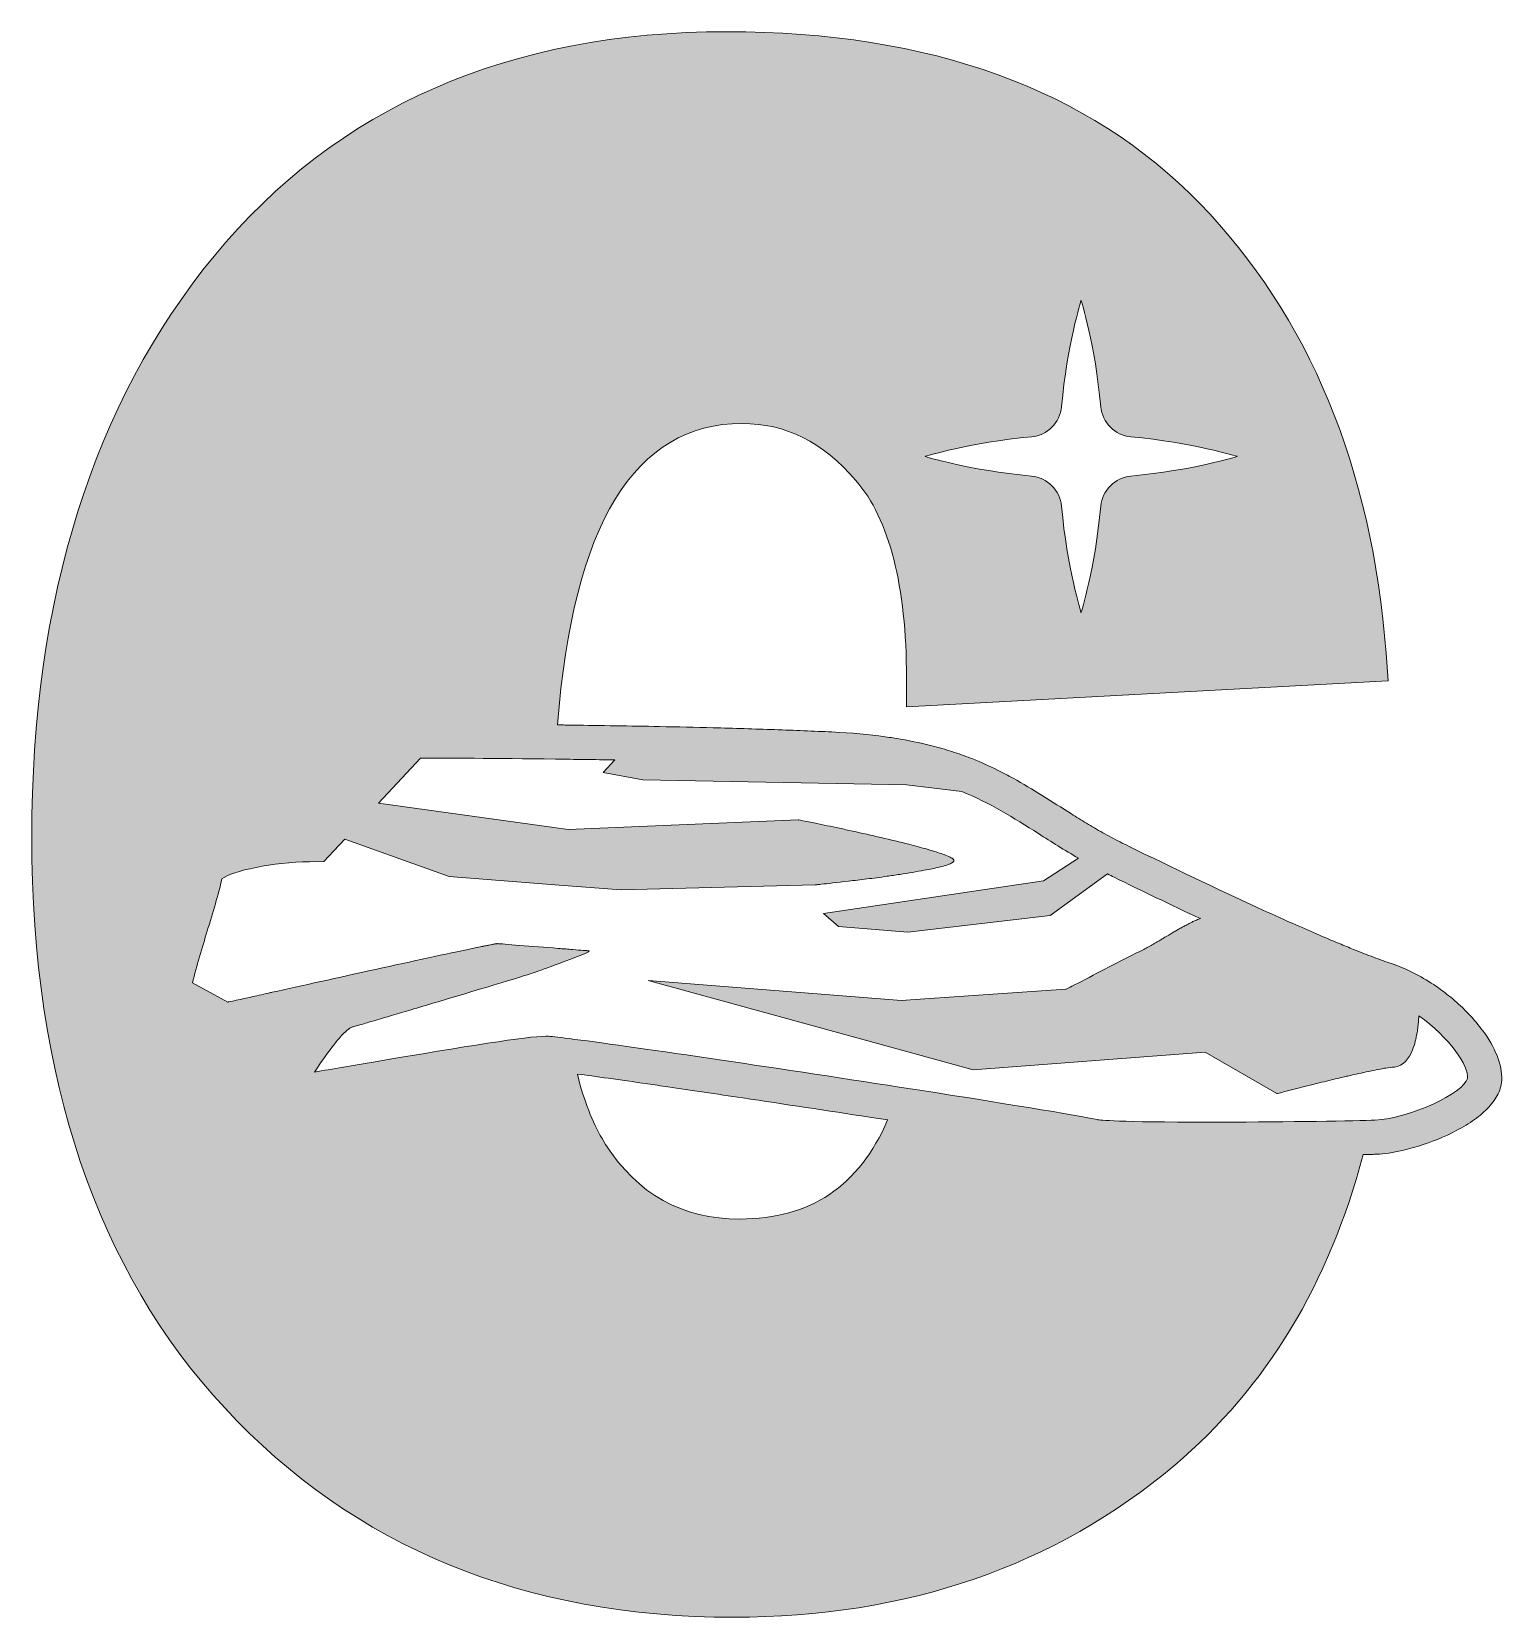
# Model space of a CAD drawing. Header units: millimetres. Extents: x -193 to -31, y -84 to 90.
import ezdxf

# ---------------------------------------------------------------- set-up
doc = ezdxf.new("R2010")
doc.units = ezdxf.units.MM
doc.header["$MEASUREMENT"] = 0
doc.layers.add('Layer 1', color=7, linetype='Continuous', lineweight=0)

msp = doc.modelspace()

# ---------------------------------------------------------------- hatches: boundary and pattern name
at = {"layer": 'Layer 1', "transparency": 33554687}
h = msp.add_hatch(color=7, dxfattribs=at)
h.dxf.hatch_style = 2
edge = h.paths.add_edge_path()
edge.add_spline(control_points=[(-35.08, -24.54), (-35.5, -26.1), (-41.34, -28.95), (-45.24, -29.11), (-45.35, -29.11), (-45.5, -29.12), (-45.65, -29.12), (-48.36, -29.22), (-56.15, -29.34), (-63.53, -29.34), (-73.53, -29.34), (-75.41, -29.11), (-75.7, -29.06), (-77.53, -28.64), (-86.72, -27.15), (-97.42, -25.49), (-111.19, -23.36), (-127.43, -20.95), (-133.62, -20.18), (-134.88, -20.02), (-135.73, -19.92), (-136.05, -19.92), (-136.05, -19.92), (-136.2, -19.92), (-136.2, -19.92), (-138.23, -19.92), (-144.93, -21.03), (-154.92, -22.72), (-157.21, -23.11), (-159.66, -23.53), (-161.57, -23.84), (-161.02, -23.02), (-160.3, -21.98), (-159.6, -21.06), (-159.31, -20.69), (-159.03, -20.34), (-158.76, -20.03), (-158.49, -19.73), (-158.23, -19.46), (-158, -19.27), (-157.77, -19.07), (-157.57, -18.94), (-157.4, -18.9), (-157.32, -18.88), (-157.17, -18.83), (-156.96, -18.78), (-156.75, -18.72), (-156.49, -18.64), (-156.17, -18.55), (-155.7, -18.41), (-155.11, -18.24), (-154.44, -18.04), (-153.33, -17.72), (-151.99, -17.32), (-150.55, -16.89), (-150.26, -16.8), (-149.97, -16.72), (-149.68, -16.63), (-148.8, -16.37), (-147.89, -16.1), (-146.98, -15.83), (-142.17, -14.38), (-137.46, -12.96), (-137.25, -12.87), (-137.07, -12.79), (-135.94, -12.38), (-134.72, -11.94), (-133, -11.3), (-131.11, -10.58), (-131.49, -10.55), (-131.57, -10.54), (-131.78, -10.52), (-132.08, -10.5), (-132.38, -10.48), (-132.78, -10.45), (-133.24, -10.41), (-133.72, -10.37), (-134.27, -10.33), (-134.85, -10.28), (-137.6, -10.07), (-141.08, -9.79), (-141.49, -9.76), (-141.49, -9.76), (-141.49, -9.76), (-141.5, -9.76), (-141.51, -9.76), (-141.55, -9.77), (-141.57, -9.77), (-141.59, -9.77), (-141.61, -9.77), (-141.65, -9.78), (-141.68, -9.78), (-141.74, -9.79), (-141.79, -9.8), (-141.85, -9.81), (-141.89, -9.82), (-141.96, -9.83), (-142.01, -9.84), (-142.07, -9.85), (-142.13, -9.86), (-142.22, -9.88), (-142.31, -9.9), (-142.42, -9.92), (-142.46, -9.93), (-142.51, -9.94), (-142.56, -9.95), (-142.7, -9.97), (-142.84, -10), (-143.01, -10.04), (-143.04, -10.04), (-143.08, -10.05), (-143.11, -10.06), (-143.3, -10.09), (-143.5, -10.14), (-143.72, -10.18), (-143.74, -10.19), (-143.77, -10.19), (-143.79, -10.2), (-143.98, -10.24), (-144.19, -10.28), (-144.4, -10.32), (-149.48, -11.39), (-159.99, -13.71), (-166.19, -15.09), (-166.33, -15.12), (-166.47, -15.15), (-166.6, -15.18), (-167.33, -15.35), (-167.99, -15.49), (-168.56, -15.62), (-168.67, -15.65), (-168.78, -15.67), (-168.89, -15.69), (-169.19, -15.76), (-169.47, -15.82), (-169.71, -15.88), (-170.36, -16.02), (-170.8, -16.12), (-170.98, -16.16), (-171.04, -16.17), (-171.07, -16.18), (-171.07, -16.18), (-171.07, -16.18), (-174.95, -14.07), (-174.95, -14.07), (-174.49, -12.19), (-173.89, -10.21), (-173.33, -8.37), (-172.7, -6.33), (-172.11, -4.4), (-171.73, -2.67), (-170.58, -1.75), (-166.07, -0.85), (-162.13, -0.78), (-162.13, -0.78), (-160.54, -0.75), (-160.54, -0.75), (-160.54, -0.75), (-159.46, 0.41), (-159.46, 0.41), (-159.46, 0.41), (-158.25, 1.69), (-158.25, 1.69), (-158.25, 1.69), (-146.81, -2.39), (-146.81, -2.39), (-146.81, -2.39), (-135.22, -3.3), (-135.22, -3.3), (-135.22, -3.3), (-127.91, -3.87), (-127.91, -3.87), (-127.91, -3.87), (-127.91, -3.87), (-127.91, -3.87), (-127.91, -3.87), (-106.65, -3.32), (-106.65, -3.32), (-106.65, -3.32), (-106.59, -3.31), (-106.48, -3.3), (-106.36, -3.29), (-106.19, -3.27), (-105.97, -3.25), (-105.33, -3.18), (-104.26, -3.06), (-102.99, -2.91), (-102.36, -2.84), (-101.68, -2.75), (-100.97, -2.67), (-100.26, -2.58), (-99.53, -2.48), (-98.8, -2.38), (-98.32, -2.31), (-97.83, -2.24), (-97.36, -2.17), (-96.4, -2.02), (-95.49, -1.87), (-94.68, -1.72), (-94.06, -1.61), (-93.51, -1.49), (-93.04, -1.37), (-92.72, -1.3), (-92.45, -1.22), (-92.21, -1.14), (-92.1, -1.1), (-91.99, -1.06), (-91.9, -1.03), (-91.8, -0.99), (-91.72, -0.95), (-91.66, -0.91), (-91.6, -0.88), (-91.56, -0.85), (-91.53, -0.83), (-91.42, -0.74), (-91.38, -0.66), (-91.43, -0.58), (-91.47, -0.51), (-91.57, -0.43), (-91.72, -0.34), (-91.88, -0.25), (-92.09, -0.16), (-92.34, -0.06), (-92.73, 0.09), (-93.21, 0.25), (-93.78, 0.42), (-93.96, 0.48), (-94.16, 0.53), (-94.36, 0.59), (-94.98, 0.77), (-95.65, 0.95), (-96.38, 1.13), (-97.34, 1.38), (-98.37, 1.63), (-99.42, 1.87), (-99.68, 1.93), (-99.94, 1.99), (-100.2, 2.05), (-101.25, 2.29), (-102.29, 2.52), (-103.27, 2.73), (-103.51, 2.79), (-103.75, 2.84), (-103.98, 2.89), (-104.45, 2.99), (-104.9, 3.08), (-105.32, 3.17), (-107.2, 3.57), (-108.5, 3.82), (-108.5, 3.82), (-108.5, 3.82), (-133.73, 2.75), (-133.73, 2.75), (-133.73, 2.75), (-135.3, 2.97), (-135.3, 2.97), (-135.3, 2.97), (-154.55, 5.65), (-154.55, 5.65), (-154.55, 5.65), (-149.92, 10.59), (-149.92, 10.59), (-147.31, 10.58), (-141.79, 10.56), (-135.13, 10.47), (-133.05, 10.45), (-130.86, 10.42), (-128.62, 10.38), (-128.62, 10.38), (-129.9, 9), (-129.9, 9), (-129.9, 9), (-129.9, 9), (-129.9, 9), (-129.9, 9), (-129.9, 9), (-129.9, 9), (-129.9, 9), (-125.54, 8.2), (-125.54, 8.2), (-125.54, 8.2), (-96.61, 7.67), (-96.61, 7.67), (-96.61, 7.67), (-90.56, 6.92), (-90.56, 6.92), (-87.46, 5.66), (-84.94, 4.07), (-82.15, 2.3), (-80.75, 1.41), (-79.32, 0.5), (-77.75, -0.4), (-77.75, -0.4), (-81.61, -2.88), (-81.61, -2.88), (-81.61, -2.88), (-105.72, -6.45), (-105.72, -6.45), (-105.72, -6.45), (-104.09, -7.89), (-104.09, -7.89), (-104.09, -7.89), (-96.48, -8.49), (-96.48, -8.49), (-96.48, -8.49), (-80.86, -6.66), (-80.86, -6.66), (-80.86, -6.66), (-74.59, -2.12), (-74.59, -2.12), (-74.35, -2.24), (-74.11, -2.36), (-73.86, -2.48), (-70.87, -3.94), (-67.65, -5.49), (-64.43, -7.01), (-64.41, -7), (-64.39, -6.99), (-64.37, -6.98), (-64.39, -6.99), (-64.41, -7), (-64.42, -7.01), (-64.52, -7.04), (-64.61, -7.08), (-64.7, -7.12), (-64.78, -7.16), (-64.87, -7.2), (-64.96, -7.24), (-65.07, -7.29), (-65.18, -7.34), (-65.29, -7.39), (-65.37, -7.44), (-65.46, -7.48), (-65.55, -7.52), (-65.66, -7.58), (-65.77, -7.64), (-65.88, -7.69), (-65.96, -7.74), (-66.05, -7.78), (-66.13, -7.82), (-66.25, -7.89), (-66.36, -7.95), (-66.48, -8.02), (-66.56, -8.06), (-66.64, -8.1), (-66.72, -8.15), (-66.84, -8.22), (-66.97, -8.29), (-67.09, -8.36), (-67.16, -8.4), (-67.23, -8.44), (-67.29, -8.48), (-67.44, -8.57), (-67.6, -8.66), (-67.75, -8.75), (-67.79, -8.77), (-67.83, -8.79), (-67.86, -8.82), (-68.05, -8.93), (-68.24, -9.04), (-68.43, -9.15), (-68.5, -9.2), (-68.58, -9.24), (-68.65, -9.28), (-68.76, -9.35), (-68.88, -9.42), (-68.99, -9.49), (-69.07, -9.54), (-69.16, -9.58), (-69.24, -9.63), (-69.34, -9.69), (-69.44, -9.75), (-69.54, -9.81), (-69.63, -9.86), (-69.71, -9.9), (-69.79, -9.95), (-69.89, -10), (-69.99, -10.06), (-70.08, -10.11), (-70.26, -10.21), (-70.44, -10.3), (-70.61, -10.39), (-72.89, -11.54), (-75.17, -12.72), (-77.44, -13.9), (-78, -14.19), (-78.55, -14.47), (-79.11, -14.76), (-79.12, -14.76), (-79.13, -14.77), (-79.14, -14.77), (-79.14, -14.77), (-95.69, -15.88), (-95.69, -15.88), (-95.69, -15.88), (-97.16, -15.98), (-97.16, -15.98), (-97.16, -15.98), (-124.98, -13.79), (-124.98, -13.79), (-124.98, -13.79), (-96.48, -21.62), (-96.48, -21.62), (-96.48, -21.62), (-89.31, -23.59), (-89.31, -23.59), (-89.31, -23.59), (-63.88, -21.66), (-63.88, -21.66), (-63.88, -21.66), (-55.99, -26.21), (-55.99, -26.21), (-55.99, -26.21), (-53.75, -25.62), (-51.09, -24.97), (-50.73, -24.88), (-50.37, -24.79), (-50.01, -24.7), (-49.46, -24.57), (-48.91, -24.44), (-48.36, -24.31), (-48.18, -24.27), (-48, -24.23), (-47.82, -24.19), (-47.46, -24.11), (-47.11, -24.03), (-46.77, -23.95), (-45.98, -23.78), (-45.25, -23.63), (-44.62, -23.51), (-44.42, -23.48), (-44.22, -23.44), (-44.05, -23.41), (-43.68, -23.35), (-43.36, -23.31), (-43.11, -23.29), (-42.13, -23.21), (-41.51, -22.39), (-41.12, -21.4), (-41, -21.1), (-40.9, -20.78), (-40.82, -20.47), (-40.81, -20.4), (-40.79, -20.33), (-40.77, -20.26), (-40.7, -19.94), (-40.64, -19.62), (-40.59, -19.31), (-40.52, -18.83), (-40.48, -18.38), (-40.45, -18.04), (-40.45, -17.91), (-40.44, -17.8), (-40.44, -17.7), (-40.44, -17.69), (-40.44, -17.69), (-40.44, -17.68), (-37.09, -20.03), (-34.92, -23.18), (-35.08, -24.54)], knot_values=[0, 0, 0, 0, 1, 1, 1, 2, 2, 2, 3, 3, 3, 4, 4, 4, 5, 5, 5, 6, 6, 6, 7, 7, 7, 8, 8, 8, 9, 9, 9, 10, 10, 10, 11, 11, 11, 12, 12, 12, 13, 13, 13, 14, 14, 14, 15, 15, 15, 16, 16, 16, 17, 17, 17, 18, 18, 18, 19, 19, 19, 20, 20, 20, 21, 21, 21, 22, 22, 22, 23, 23, 23, 24, 24, 24, 25, 25, 25, 26, 26, 26, 27, 27, 27, 28, 28, 28, 29, 29, 29, 30, 30, 30, 31, 31, 31, 32, 32, 32, 33, 33, 33, 34, 34, 34, 35, 35, 35, 36, 36, 36, 37, 37, 37, 38, 38, 38, 39, 39, 39, 40, 40, 40, 41, 41, 41, 42, 42, 42, 43, 43, 43, 44, 44, 44, 45, 45, 45, 46, 46, 46, 47, 47, 47, 48, 48, 48, 49, 49, 49, 50, 50, 50, 51, 51, 51, 52, 52, 52, 53, 53, 53, 54, 54, 54, 55, 55, 55, 56, 56, 56, 57, 57, 57, 58, 58, 58, 59, 59, 59, 60, 60, 60, 61, 61, 61, 62, 62, 62, 63, 63, 63, 64, 64, 64, 65, 65, 65, 66, 66, 66, 67, 67, 67, 68, 68, 68, 69, 69, 69, 70, 70, 70, 71, 71, 71, 72, 72, 72, 73, 73, 73, 74, 74, 74, 75, 75, 75, 76, 76, 76, 77, 77, 77, 78, 78, 78, 79, 79, 79, 80, 80, 80, 81, 81, 81, 82, 82, 82, 83, 83, 83, 84, 84, 84, 85, 85, 85, 86, 86, 86, 87, 87, 87, 88, 88, 88, 89, 89, 89, 90, 90, 90, 91, 91, 91, 92, 92, 92, 93, 93, 93, 94, 94, 94, 95, 95, 95, 96, 96, 96, 97, 97, 97, 98, 98, 98, 99, 99, 99, 100, 100, 100, 101, 101, 101, 102, 102, 102, 103, 103, 103, 104, 104, 104, 105, 105, 105, 106, 106, 106, 107, 107, 107, 108, 108, 108, 109, 109, 109, 110, 110, 110, 111, 111, 111, 112, 112, 112, 113, 113, 113, 114, 114, 114, 115, 115, 115, 116, 116, 116, 117, 117, 117, 118, 118, 118, 119, 119, 119, 120, 120, 120, 121, 121, 121, 122, 122, 122, 123, 123, 123, 124, 124, 124, 125, 125, 125, 126, 126, 126, 127, 127, 127, 128, 128, 128, 129, 129, 129, 130, 130, 130, 131, 131, 131, 132, 132, 132, 133, 133, 133, 134, 134, 134, 135, 135, 135, 136, 136, 136, 137, 137, 137, 138, 138, 138, 139, 139, 139, 140, 140, 140, 141, 141, 141, 142, 142, 142, 143, 143, 143, 144, 144, 144, 145, 145, 145, 146, 146, 146, 147, 147, 147, 148, 148, 148, 149, 149, 149, 150, 150, 150, 151, 151, 151, 152, 152, 152, 153, 153, 153, 153], degree=3, periodic=0)
edge = h.paths.add_edge_path()
edge.add_spline(control_points=[(-114.89, -39.96), (-121.27, -39.96), (-126.09, -37.29), (-129.63, -31.78), (-130.71, -30.1), (-131.64, -27.94), (-132.41, -25.31), (-132.41, -25.31), (-132.72, -24.06), (-132.72, -24.06), (-130.78, -24.32), (-128.12, -24.69), (-125.02, -25.14), (-124.31, -25.25), (-123.56, -25.35), (-122.81, -25.46), (-120.25, -25.84), (-117.48, -26.25), (-114.58, -26.68), (-110.07, -27.36), (-105.29, -28.08), (-100.7, -28.79), (-100.03, -28.89), (-99.36, -28.99), (-98.7, -29.1), (-98.69, -29.1), (-98.68, -29.1), (-98.67, -29.1), (-98.67, -29.1), (-98.67, -29.1), (-98.67, -29.1), (-98.68, -29.1), (-98.69, -29.1), (-98.7, -29.1), (-101.83, -36.37), (-107.19, -39.96), (-114.89, -39.96)], knot_values=[0, 0, 0, 0, 1, 1, 1, 2, 2, 2, 3, 3, 3, 4, 4, 4, 5, 5, 5, 6, 6, 6, 7, 7, 7, 8, 8, 8, 9, 9, 9, 10, 10, 10, 11, 11, 11, 12, 12, 12, 12], degree=3, periodic=0)
edge = h.paths.add_edge_path()
edge.add_spline(control_points=[(-82.92, 45.82), (-81.17, 45.98), (-79.78, 47.37), (-79.62, 49.12), (-79.01, 55.9), (-77.47, 60.78), (-77.47, 60.78), (-77.47, 60.78), (-75.93, 55.9), (-75.32, 49.12), (-75.16, 47.37), (-73.77, 45.98), (-72.02, 45.82), (-65.23, 45.2), (-60.35, 43.66), (-60.35, 43.66), (-60.35, 43.66), (-65.23, 42.13), (-72.02, 41.51), (-73.77, 41.35), (-75.16, 39.96), (-75.32, 38.21), (-75.93, 31.43), (-77.47, 26.54), (-77.47, 26.54), (-77.47, 26.54), (-79.01, 31.43), (-79.62, 38.21), (-79.78, 39.96), (-81.17, 41.35), (-82.92, 41.51), (-89.71, 42.13), (-94.59, 43.66), (-94.59, 43.66), (-94.59, 43.66), (-89.71, 45.2), (-82.92, 45.82)], knot_values=[0, 0, 0, 0, 1, 1, 1, 2, 2, 2, 3, 3, 3, 4, 4, 4, 5, 5, 5, 6, 6, 6, 7, 7, 7, 8, 8, 8, 9, 9, 9, 10, 10, 10, 11, 11, 11, 12, 12, 12, 12], degree=3, periodic=0)
edge = h.paths.add_edge_path()
edge.add_spline(control_points=[(-33.23, -19.56), (-33.68, -18.93), (-34.19, -18.3), (-34.76, -17.68), (-35.04, -17.38), (-35.34, -17.08), (-35.65, -16.78), (-36.19, -16.26), (-36.77, -15.76), (-37.38, -15.29), (-37.83, -14.93), (-38.31, -14.59), (-38.79, -14.26), (-40.25, -13.3), (-41.83, -12.49), (-43.44, -11.95), (-44.05, -11.74), (-44.7, -11.51), (-45.39, -11.25), (-46.09, -10.99), (-46.82, -10.7), (-47.58, -10.4), (-48.09, -10.19), (-48.62, -9.98), (-49.15, -9.75), (-50.77, -9.08), (-52.51, -8.33), (-54.33, -7.52), (-55.55, -6.98), (-56.81, -6.41), (-58.1, -5.82), (-62.6, -3.75), (-67.46, -1.42), (-72.22, 0.9), (-72.89, 1.22), (-73.53, 1.55), (-74.15, 1.88), (-74.79, 2.22), (-75.41, 2.57), (-76.01, 2.92), (-76.59, 3.26), (-77.16, 3.6), (-77.72, 3.95), (-78, 4.12), (-78.27, 4.29), (-78.54, 4.46), (-79.63, 5.14), (-80.68, 5.82), (-81.73, 6.47), (-82.78, 7.13), (-83.84, 7.77), (-84.94, 8.38), (-85.49, 8.68), (-86.05, 8.98), (-86.63, 9.27), (-87.5, 9.7), (-88.41, 10.11), (-89.37, 10.49), (-89.69, 10.62), (-90.02, 10.74), (-90.35, 10.86), (-91.02, 11.1), (-91.72, 11.33), (-92.45, 11.55), (-92.81, 11.66), (-93.19, 11.76), (-93.57, 11.86), (-94.71, 12.16), (-95.94, 12.43), (-97.27, 12.66), (-97.82, 12.75), (-98.39, 12.84), (-98.98, 12.92), (-100.74, 13.17), (-102.67, 13.35), (-104.81, 13.45), (-106.8, 13.54), (-108.91, 13.63), (-111.1, 13.71), (-113.29, 13.78), (-115.55, 13.85), (-117.83, 13.91), (-119.78, 13.96), (-121.76, 14.01), (-123.71, 14.04), (-125.34, 14.08), (-126.96, 14.11), (-128.55, 14.13), (-130.14, 14.16), (-131.7, 14.18), (-133.21, 14.2), (-133.78, 14.21), (-134.34, 14.22), (-134.9, 14.22), (-133.24, 36.17), (-126.45, 47.28), (-114.66, 47.28), (-109.88, 47.28), (-105.8, 45.24), (-102.18, 41.04), (-98.5, 36.76), (-96.63, 29.46), (-96.63, 19.35), (-96.63, 19.35), (-96.63, 16.21), (-96.63, 16.21), (-96.63, 16.21), (-43.79, 19.04), (-43.79, 19.04), (-43.79, 19.04), (-44.02, 22.09), (-44.02, 22.09), (-45.58, 42.44), (-52.46, 59.04), (-64.48, 71.43), (-76.59, 83.91), (-94.03, 90.24), (-116.33, 90.24), (-140.23, 90.24), (-159.15, 81.96), (-172.57, 65.64), (-185.85, 49.49), (-192.58, 28.06), (-192.58, 1.93), (-192.58, -24.51), (-185.45, -45.59), (-171.38, -60.72), (-157.25, -75.93), (-138.49, -83.63), (-115.61, -83.63), (-96.59, -83.63), (-80.31, -78.02), (-67.21, -66.94), (-57.16, -58.44), (-50.25, -47.03), (-46.55, -32.9), (-46.54, -32.9), (-46.54, -32.9), (-46.53, -32.9), (-46.42, -32.9), (-46.3, -32.9), (-46.19, -32.89), (-46.04, -32.89), (-45.91, -32.89), (-45.79, -32.88), (-45.72, -32.88), (-45.65, -32.88), (-45.58, -32.88), (-45.4, -32.87), (-45.23, -32.86), (-45.08, -32.86), (-44.25, -32.82), (-43.27, -32.68), (-42.22, -32.44), (-41.52, -32.28), (-40.79, -32.08), (-40.05, -31.83), (-38.57, -31.35), (-37.07, -30.71), (-35.74, -29.95), (-35.07, -29.57), (-34.45, -29.16), (-33.89, -28.73), (-33.61, -28.51), (-33.35, -28.28), (-33.11, -28.05), (-32.63, -27.59), (-32.22, -27.11), (-31.93, -26.6), (-31.63, -26.09), (-31.43, -25.57), (-31.36, -25.02), (-31.17, -23.39), (-31.9, -21.46), (-33.23, -19.56)], knot_values=[0, 0, 0, 0, 1, 1, 1, 2, 2, 2, 3, 3, 3, 4, 4, 4, 5, 5, 5, 6, 6, 6, 7, 7, 7, 8, 8, 8, 9, 9, 9, 10, 10, 10, 11, 11, 11, 12, 12, 12, 13, 13, 13, 14, 14, 14, 15, 15, 15, 16, 16, 16, 17, 17, 17, 18, 18, 18, 19, 19, 19, 20, 20, 20, 21, 21, 21, 22, 22, 22, 23, 23, 23, 24, 24, 24, 25, 25, 25, 26, 26, 26, 27, 27, 27, 28, 28, 28, 29, 29, 29, 30, 30, 30, 31, 31, 31, 32, 32, 32, 33, 33, 33, 34, 34, 34, 35, 35, 35, 36, 36, 36, 37, 37, 37, 38, 38, 38, 39, 39, 39, 40, 40, 40, 41, 41, 41, 42, 42, 42, 43, 43, 43, 44, 44, 44, 45, 45, 45, 46, 46, 46, 47, 47, 47, 48, 48, 48, 49, 49, 49, 50, 50, 50, 51, 51, 51, 52, 52, 52, 53, 53, 53, 54, 54, 54, 55, 55, 55, 56, 56, 56, 57, 57, 57, 58, 58, 58, 58], degree=3, periodic=0)

# ---------------------------------------------------------------- linework, layer by layer
at = {"layer": 'Layer 1'}
for points, knots in [([(-33.23, -19.56), (-33.68, -18.93), (-34.19, -18.3), (-34.76, -17.68), (-35.04, -17.38), (-35.34, -17.08), (-35.65, -16.78), (-36.19, -16.26), (-36.77, -15.76), (-37.38, -15.29), (-37.83, -14.93), (-38.31, -14.59), (-38.79, -14.26), (-40.25, -13.3), (-41.83, -12.49), (-43.44, -11.95), (-44.05, -11.74), (-44.7, -11.51), (-45.39, -11.25), (-46.09, -10.99), (-46.82, -10.7), (-47.58, -10.4), (-48.09, -10.19), (-48.62, -9.98), (-49.15, -9.75), (-50.77, -9.08), (-52.51, -8.33), (-54.33, -7.52), (-55.55, -6.98), (-56.81, -6.41), (-58.1, -5.82), (-62.6, -3.75), (-67.46, -1.42), (-72.22, 0.9), (-72.89, 1.22), (-73.53, 1.55), (-74.15, 1.88), (-74.79, 2.22), (-75.41, 2.57), (-76.01, 2.92), (-76.59, 3.26), (-77.16, 3.6), (-77.72, 3.95), (-78, 4.12), (-78.27, 4.29), (-78.54, 4.46), (-79.63, 5.14), (-80.68, 5.82), (-81.73, 6.47), (-82.78, 7.13), (-83.84, 7.77), (-84.94, 8.38), (-85.49, 8.68), (-86.05, 8.98), (-86.63, 9.27), (-87.5, 9.7), (-88.41, 10.11), (-89.37, 10.49), (-89.69, 10.62), (-90.02, 10.74), (-90.35, 10.86), (-91.02, 11.1), (-91.72, 11.33), (-92.45, 11.55), (-92.81, 11.66), (-93.19, 11.76), (-93.57, 11.86), (-94.71, 12.16), (-95.94, 12.43), (-97.27, 12.66), (-97.82, 12.75), (-98.39, 12.84), (-98.98, 12.92), (-100.74, 13.17), (-102.67, 13.35), (-104.81, 13.45), (-106.8, 13.54), (-108.91, 13.63), (-111.1, 13.71), (-113.29, 13.78), (-115.55, 13.85), (-117.83, 13.91), (-119.78, 13.96), (-121.76, 14.01), (-123.71, 14.04), (-125.34, 14.08), (-126.96, 14.11), (-128.55, 14.13), (-130.14, 14.16), (-131.7, 14.18), (-133.21, 14.2), (-133.78, 14.21), (-134.34, 14.22), (-134.9, 14.22), (-133.24, 36.17), (-126.45, 47.28), (-114.66, 47.28), (-109.88, 47.28), (-105.8, 45.24), (-102.18, 41.04), (-98.5, 36.76), (-96.63, 29.46), (-96.63, 19.35), (-96.63, 19.35), (-96.63, 16.21), (-96.63, 16.21), (-96.63, 16.21), (-43.79, 19.04), (-43.79, 19.04), (-43.79, 19.04), (-44.02, 22.09), (-44.02, 22.09), (-45.58, 42.44), (-52.46, 59.04), (-64.48, 71.43), (-76.59, 83.91), (-94.03, 90.24), (-116.33, 90.24), (-140.23, 90.24), (-159.15, 81.96), (-172.57, 65.64), (-185.85, 49.49), (-192.58, 28.06), (-192.58, 1.93), (-192.58, -24.51), (-185.45, -45.59), (-171.38, -60.72), (-157.25, -75.93), (-138.49, -83.63), (-115.61, -83.63), (-96.59, -83.63), (-80.31, -78.02), (-67.21, -66.94), (-57.16, -58.44), (-50.25, -47.03), (-46.55, -32.9), (-46.54, -32.9), (-46.54, -32.9), (-46.53, -32.9), (-46.42, -32.9), (-46.3, -32.9), (-46.19, -32.89), (-46.04, -32.89), (-45.91, -32.89), (-45.79, -32.88), (-45.72, -32.88), (-45.65, -32.88), (-45.58, -32.88), (-45.4, -32.87), (-45.23, -32.86), (-45.08, -32.86), (-44.25, -32.82), (-43.27, -32.68), (-42.22, -32.44), (-41.52, -32.28), (-40.79, -32.08), (-40.05, -31.83), (-38.57, -31.35), (-37.07, -30.71), (-35.74, -29.95), (-35.07, -29.57), (-34.45, -29.16), (-33.89, -28.73), (-33.61, -28.51), (-33.35, -28.28), (-33.11, -28.05), (-32.63, -27.59), (-32.22, -27.11), (-31.93, -26.6), (-31.63, -26.09), (-31.43, -25.57), (-31.36, -25.02), (-31.17, -23.39), (-31.9, -21.46), (-33.23, -19.56)], [0, 0, 0, 0, 1, 1, 1, 2, 2, 2, 3, 3, 3, 4, 4, 4, 5, 5, 5, 6, 6, 6, 7, 7, 7, 8, 8, 8, 9, 9, 9, 10, 10, 10, 11, 11, 11, 12, 12, 12, 13, 13, 13, 14, 14, 14, 15, 15, 15, 16, 16, 16, 17, 17, 17, 18, 18, 18, 19, 19, 19, 20, 20, 20, 21, 21, 21, 22, 22, 22, 23, 23, 23, 24, 24, 24, 25, 25, 25, 26, 26, 26, 27, 27, 27, 28, 28, 28, 29, 29, 29, 30, 30, 30, 31, 31, 31, 32, 32, 32, 33, 33, 33, 34, 34, 34, 35, 35, 35, 36, 36, 36, 37, 37, 37, 38, 38, 38, 39, 39, 39, 40, 40, 40, 41, 41, 41, 42, 42, 42, 43, 43, 43, 44, 44, 44, 45, 45, 45, 46, 46, 46, 47, 47, 47, 48, 48, 48, 49, 49, 49, 50, 50, 50, 51, 51, 51, 52, 52, 52, 53, 53, 53, 54, 54, 54, 55, 55, 55, 56, 56, 56, 57, 57, 57, 58, 58, 58, 58]), ([(-82.92, 45.82), (-81.17, 45.98), (-79.78, 47.37), (-79.62, 49.12), (-79.01, 55.9), (-77.47, 60.78), (-77.47, 60.78), (-77.47, 60.78), (-75.93, 55.9), (-75.32, 49.12), (-75.16, 47.37), (-73.77, 45.98), (-72.02, 45.82), (-65.23, 45.2), (-60.35, 43.66), (-60.35, 43.66), (-60.35, 43.66), (-65.23, 42.13), (-72.02, 41.51), (-73.77, 41.35), (-75.16, 39.96), (-75.32, 38.21), (-75.93, 31.43), (-77.47, 26.54), (-77.47, 26.54), (-77.47, 26.54), (-79.01, 31.43), (-79.62, 38.21), (-79.78, 39.96), (-81.17, 41.35), (-82.92, 41.51), (-89.71, 42.13), (-94.59, 43.66), (-94.59, 43.66), (-94.59, 43.66), (-89.71, 45.2), (-82.92, 45.82)], [0, 0, 0, 0, 1, 1, 1, 2, 2, 2, 3, 3, 3, 4, 4, 4, 5, 5, 5, 6, 6, 6, 7, 7, 7, 8, 8, 8, 9, 9, 9, 10, 10, 10, 11, 11, 11, 12, 12, 12, 12]), ([(-35.08, -24.54), (-35.5, -26.1), (-41.34, -28.95), (-45.24, -29.11), (-45.35, -29.11), (-45.5, -29.12), (-45.65, -29.12), (-48.36, -29.22), (-56.15, -29.34), (-63.53, -29.34), (-73.53, -29.34), (-75.41, -29.11), (-75.7, -29.06), (-77.53, -28.64), (-86.72, -27.15), (-97.42, -25.49), (-111.19, -23.36), (-127.43, -20.95), (-133.62, -20.18), (-134.88, -20.02), (-135.73, -19.92), (-136.05, -19.92), (-136.05, -19.92), (-136.2, -19.92), (-136.2, -19.92), (-138.23, -19.92), (-144.93, -21.03), (-154.92, -22.72), (-157.21, -23.11), (-159.66, -23.53), (-161.57, -23.84), (-161.02, -23.02), (-160.3, -21.98), (-159.6, -21.06), (-159.31, -20.69), (-159.03, -20.34), (-158.76, -20.03), (-158.49, -19.73), (-158.23, -19.46), (-158, -19.27), (-157.77, -19.07), (-157.57, -18.94), (-157.4, -18.9), (-157.32, -18.88), (-157.17, -18.83), (-156.96, -18.78), (-156.75, -18.72), (-156.49, -18.64), (-156.17, -18.55), (-155.7, -18.41), (-155.11, -18.24), (-154.44, -18.04), (-153.33, -17.72), (-151.99, -17.32), (-150.55, -16.89), (-150.26, -16.8), (-149.97, -16.72), (-149.68, -16.63), (-148.8, -16.37), (-147.89, -16.1), (-146.98, -15.83), (-142.17, -14.38), (-137.46, -12.96), (-137.25, -12.87), (-137.07, -12.79), (-135.94, -12.38), (-134.72, -11.94), (-133, -11.3), (-131.11, -10.58), (-131.49, -10.55), (-131.57, -10.54), (-131.78, -10.52), (-132.08, -10.5), (-132.38, -10.48), (-132.78, -10.45), (-133.24, -10.41), (-133.72, -10.37), (-134.27, -10.33), (-134.85, -10.28), (-137.6, -10.07), (-141.08, -9.79), (-141.49, -9.76), (-141.49, -9.76), (-141.49, -9.76), (-141.5, -9.76), (-141.51, -9.76), (-141.55, -9.77), (-141.57, -9.77), (-141.59, -9.77), (-141.61, -9.77), (-141.65, -9.78), (-141.68, -9.78), (-141.74, -9.79), (-141.79, -9.8), (-141.85, -9.81), (-141.89, -9.82), (-141.96, -9.83), (-142.01, -9.84), (-142.07, -9.85), (-142.13, -9.86), (-142.22, -9.88), (-142.31, -9.9), (-142.42, -9.92), (-142.46, -9.93), (-142.51, -9.94), (-142.56, -9.95), (-142.7, -9.97), (-142.84, -10), (-143.01, -10.04), (-143.04, -10.04), (-143.08, -10.05), (-143.11, -10.06), (-143.3, -10.09), (-143.5, -10.14), (-143.72, -10.18), (-143.74, -10.19), (-143.77, -10.19), (-143.79, -10.2), (-143.98, -10.24), (-144.19, -10.28), (-144.4, -10.32), (-149.48, -11.39), (-159.99, -13.71), (-166.19, -15.09), (-166.33, -15.12), (-166.47, -15.15), (-166.6, -15.18), (-167.33, -15.35), (-167.99, -15.49), (-168.56, -15.62), (-168.67, -15.65), (-168.78, -15.67), (-168.89, -15.69), (-169.19, -15.76), (-169.47, -15.82), (-169.71, -15.88), (-170.36, -16.02), (-170.8, -16.12), (-170.98, -16.16), (-171.04, -16.17), (-171.07, -16.18), (-171.07, -16.18), (-171.07, -16.18), (-174.95, -14.07), (-174.95, -14.07), (-174.49, -12.19), (-173.89, -10.21), (-173.33, -8.37), (-172.7, -6.33), (-172.11, -4.4), (-171.73, -2.67), (-170.58, -1.75), (-166.07, -0.85), (-162.13, -0.78), (-162.13, -0.78), (-160.54, -0.75), (-160.54, -0.75), (-160.54, -0.75), (-159.46, 0.41), (-159.46, 0.41), (-159.46, 0.41), (-158.25, 1.69), (-158.25, 1.69), (-158.25, 1.69), (-146.81, -2.39), (-146.81, -2.39), (-146.81, -2.39), (-135.22, -3.3), (-135.22, -3.3), (-135.22, -3.3), (-127.91, -3.87), (-127.91, -3.87), (-127.91, -3.87), (-127.91, -3.87), (-127.91, -3.87), (-127.91, -3.87), (-106.65, -3.32), (-106.65, -3.32), (-106.65, -3.32), (-106.59, -3.31), (-106.48, -3.3), (-106.36, -3.29), (-106.19, -3.27), (-105.97, -3.25), (-105.33, -3.18), (-104.26, -3.06), (-102.99, -2.91), (-102.36, -2.84), (-101.68, -2.75), (-100.97, -2.67), (-100.26, -2.58), (-99.53, -2.48), (-98.8, -2.38), (-98.32, -2.31), (-97.83, -2.24), (-97.36, -2.17), (-96.4, -2.02), (-95.49, -1.87), (-94.68, -1.72), (-94.06, -1.61), (-93.51, -1.49), (-93.04, -1.37), (-92.72, -1.3), (-92.45, -1.22), (-92.21, -1.14), (-92.1, -1.1), (-91.99, -1.06), (-91.9, -1.03), (-91.8, -0.99), (-91.72, -0.95), (-91.66, -0.91), (-91.6, -0.88), (-91.56, -0.85), (-91.53, -0.83), (-91.42, -0.74), (-91.38, -0.66), (-91.43, -0.58), (-91.47, -0.51), (-91.57, -0.43), (-91.72, -0.34), (-91.88, -0.25), (-92.09, -0.16), (-92.34, -0.06), (-92.73, 0.09), (-93.21, 0.25), (-93.78, 0.42), (-93.96, 0.48), (-94.16, 0.53), (-94.36, 0.59), (-94.98, 0.77), (-95.65, 0.95), (-96.38, 1.13), (-97.34, 1.38), (-98.37, 1.63), (-99.42, 1.87), (-99.68, 1.93), (-99.94, 1.99), (-100.2, 2.05), (-101.25, 2.29), (-102.29, 2.52), (-103.27, 2.73), (-103.51, 2.79), (-103.75, 2.84), (-103.98, 2.89), (-104.45, 2.99), (-104.9, 3.08), (-105.32, 3.17), (-107.2, 3.57), (-108.5, 3.82), (-108.5, 3.82), (-108.5, 3.82), (-133.73, 2.75), (-133.73, 2.75), (-133.73, 2.75), (-135.3, 2.97), (-135.3, 2.97), (-135.3, 2.97), (-154.55, 5.65), (-154.55, 5.65), (-154.55, 5.65), (-149.92, 10.59), (-149.92, 10.59), (-147.31, 10.58), (-141.79, 10.56), (-135.13, 10.47), (-133.05, 10.45), (-130.86, 10.42), (-128.62, 10.38), (-128.62, 10.38), (-129.9, 9), (-129.9, 9), (-129.9, 9), (-129.9, 9), (-129.9, 9), (-129.9, 9), (-129.9, 9), (-129.9, 9), (-129.9, 9), (-125.54, 8.2), (-125.54, 8.2), (-125.54, 8.2), (-96.61, 7.67), (-96.61, 7.67), (-96.61, 7.67), (-90.56, 6.92), (-90.56, 6.92), (-87.46, 5.66), (-84.94, 4.07), (-82.15, 2.3), (-80.75, 1.41), (-79.32, 0.5), (-77.75, -0.4), (-77.75, -0.4), (-81.61, -2.88), (-81.61, -2.88), (-81.61, -2.88), (-105.72, -6.45), (-105.72, -6.45), (-105.72, -6.45), (-104.09, -7.89), (-104.09, -7.89), (-104.09, -7.89), (-96.48, -8.49), (-96.48, -8.49), (-96.48, -8.49), (-80.86, -6.66), (-80.86, -6.66), (-80.86, -6.66), (-74.59, -2.12), (-74.59, -2.12), (-74.35, -2.24), (-74.11, -2.36), (-73.86, -2.48), (-70.87, -3.94), (-67.65, -5.49), (-64.43, -7.01), (-64.41, -7), (-64.39, -6.99), (-64.37, -6.98), (-64.39, -6.99), (-64.41, -7), (-64.42, -7.01), (-64.52, -7.04), (-64.61, -7.08), (-64.7, -7.12), (-64.78, -7.16), (-64.87, -7.2), (-64.96, -7.24), (-65.07, -7.29), (-65.18, -7.34), (-65.29, -7.39), (-65.37, -7.44), (-65.46, -7.48), (-65.55, -7.52), (-65.66, -7.58), (-65.77, -7.64), (-65.88, -7.69), (-65.96, -7.74), (-66.05, -7.78), (-66.13, -7.82), (-66.25, -7.89), (-66.36, -7.95), (-66.48, -8.02), (-66.56, -8.06), (-66.64, -8.1), (-66.72, -8.15), (-66.84, -8.22), (-66.97, -8.29), (-67.09, -8.36), (-67.16, -8.4), (-67.23, -8.44), (-67.29, -8.48), (-67.44, -8.57), (-67.6, -8.66), (-67.75, -8.75), (-67.79, -8.77), (-67.83, -8.79), (-67.86, -8.82), (-68.05, -8.93), (-68.24, -9.04), (-68.43, -9.15), (-68.5, -9.2), (-68.58, -9.24), (-68.65, -9.28), (-68.76, -9.35), (-68.88, -9.42), (-68.99, -9.49), (-69.07, -9.54), (-69.16, -9.58), (-69.24, -9.63), (-69.34, -9.69), (-69.44, -9.75), (-69.54, -9.81), (-69.63, -9.86), (-69.71, -9.9), (-69.79, -9.95), (-69.89, -10), (-69.99, -10.06), (-70.08, -10.11), (-70.26, -10.21), (-70.44, -10.3), (-70.61, -10.39), (-72.89, -11.54), (-75.17, -12.72), (-77.44, -13.9), (-78, -14.19), (-78.55, -14.47), (-79.11, -14.76), (-79.12, -14.76), (-79.13, -14.77), (-79.14, -14.77), (-79.14, -14.77), (-95.69, -15.88), (-95.69, -15.88), (-95.69, -15.88), (-97.16, -15.98), (-97.16, -15.98), (-97.16, -15.98), (-124.98, -13.79), (-124.98, -13.79), (-124.98, -13.79), (-96.48, -21.62), (-96.48, -21.62), (-96.48, -21.62), (-89.31, -23.59), (-89.31, -23.59), (-89.31, -23.59), (-63.88, -21.66), (-63.88, -21.66), (-63.88, -21.66), (-55.99, -26.21), (-55.99, -26.21), (-55.99, -26.21), (-53.75, -25.62), (-51.09, -24.97), (-50.73, -24.88), (-50.37, -24.79), (-50.01, -24.7), (-49.46, -24.57), (-48.91, -24.44), (-48.36, -24.31), (-48.18, -24.27), (-48, -24.23), (-47.82, -24.19), (-47.46, -24.11), (-47.11, -24.03), (-46.77, -23.95), (-45.98, -23.78), (-45.25, -23.63), (-44.62, -23.51), (-44.42, -23.48), (-44.22, -23.44), (-44.05, -23.41), (-43.68, -23.35), (-43.36, -23.31), (-43.11, -23.29), (-42.13, -23.21), (-41.51, -22.39), (-41.12, -21.4), (-41, -21.1), (-40.9, -20.78), (-40.82, -20.47), (-40.81, -20.4), (-40.79, -20.33), (-40.77, -20.26), (-40.7, -19.94), (-40.64, -19.62), (-40.59, -19.31), (-40.52, -18.83), (-40.48, -18.38), (-40.45, -18.04), (-40.45, -17.91), (-40.44, -17.8), (-40.44, -17.7), (-40.44, -17.69), (-40.44, -17.69), (-40.44, -17.68), (-37.09, -20.03), (-34.92, -23.18), (-35.08, -24.54)], [0, 0, 0, 0, 1, 1, 1, 2, 2, 2, 3, 3, 3, 4, 4, 4, 5, 5, 5, 6, 6, 6, 7, 7, 7, 8, 8, 8, 9, 9, 9, 10, 10, 10, 11, 11, 11, 12, 12, 12, 13, 13, 13, 14, 14, 14, 15, 15, 15, 16, 16, 16, 17, 17, 17, 18, 18, 18, 19, 19, 19, 20, 20, 20, 21, 21, 21, 22, 22, 22, 23, 23, 23, 24, 24, 24, 25, 25, 25, 26, 26, 26, 27, 27, 27, 28, 28, 28, 29, 29, 29, 30, 30, 30, 31, 31, 31, 32, 32, 32, 33, 33, 33, 34, 34, 34, 35, 35, 35, 36, 36, 36, 37, 37, 37, 38, 38, 38, 39, 39, 39, 40, 40, 40, 41, 41, 41, 42, 42, 42, 43, 43, 43, 44, 44, 44, 45, 45, 45, 46, 46, 46, 47, 47, 47, 48, 48, 48, 49, 49, 49, 50, 50, 50, 51, 51, 51, 52, 52, 52, 53, 53, 53, 54, 54, 54, 55, 55, 55, 56, 56, 56, 57, 57, 57, 58, 58, 58, 59, 59, 59, 60, 60, 60, 61, 61, 61, 62, 62, 62, 63, 63, 63, 64, 64, 64, 65, 65, 65, 66, 66, 66, 67, 67, 67, 68, 68, 68, 69, 69, 69, 70, 70, 70, 71, 71, 71, 72, 72, 72, 73, 73, 73, 74, 74, 74, 75, 75, 75, 76, 76, 76, 77, 77, 77, 78, 78, 78, 79, 79, 79, 80, 80, 80, 81, 81, 81, 82, 82, 82, 83, 83, 83, 84, 84, 84, 85, 85, 85, 86, 86, 86, 87, 87, 87, 88, 88, 88, 89, 89, 89, 90, 90, 90, 91, 91, 91, 92, 92, 92, 93, 93, 93, 94, 94, 94, 95, 95, 95, 96, 96, 96, 97, 97, 97, 98, 98, 98, 99, 99, 99, 100, 100, 100, 101, 101, 101, 102, 102, 102, 103, 103, 103, 104, 104, 104, 105, 105, 105, 106, 106, 106, 107, 107, 107, 108, 108, 108, 109, 109, 109, 110, 110, 110, 111, 111, 111, 112, 112, 112, 113, 113, 113, 114, 114, 114, 115, 115, 115, 116, 116, 116, 117, 117, 117, 118, 118, 118, 119, 119, 119, 120, 120, 120, 121, 121, 121, 122, 122, 122, 123, 123, 123, 124, 124, 124, 125, 125, 125, 126, 126, 126, 127, 127, 127, 128, 128, 128, 129, 129, 129, 130, 130, 130, 131, 131, 131, 132, 132, 132, 133, 133, 133, 134, 134, 134, 135, 135, 135, 136, 136, 136, 137, 137, 137, 138, 138, 138, 139, 139, 139, 140, 140, 140, 141, 141, 141, 142, 142, 142, 143, 143, 143, 144, 144, 144, 145, 145, 145, 146, 146, 146, 147, 147, 147, 148, 148, 148, 149, 149, 149, 150, 150, 150, 151, 151, 151, 152, 152, 152, 153, 153, 153, 153]), ([(-114.89, -39.96), (-121.27, -39.96), (-126.09, -37.29), (-129.63, -31.78), (-130.71, -30.1), (-131.64, -27.94), (-132.41, -25.31), (-132.41, -25.31), (-132.72, -24.06), (-132.72, -24.06), (-130.78, -24.32), (-128.12, -24.69), (-125.02, -25.14), (-124.31, -25.25), (-123.56, -25.35), (-122.81, -25.46), (-120.25, -25.84), (-117.48, -26.25), (-114.58, -26.68), (-110.07, -27.36), (-105.29, -28.08), (-100.7, -28.79), (-100.03, -28.89), (-99.36, -28.99), (-98.7, -29.1), (-98.69, -29.1), (-98.68, -29.1), (-98.67, -29.1), (-98.67, -29.1), (-98.67, -29.1), (-98.67, -29.1), (-98.68, -29.1), (-98.69, -29.1), (-98.7, -29.1), (-101.83, -36.37), (-107.19, -39.96), (-114.89, -39.96)], [0, 0, 0, 0, 1, 1, 1, 2, 2, 2, 3, 3, 3, 4, 4, 4, 5, 5, 5, 6, 6, 6, 7, 7, 7, 8, 8, 8, 9, 9, 9, 10, 10, 10, 11, 11, 11, 12, 12, 12, 12])]:
    msp.add_open_spline(points, degree=3, knots=knots, dxfattribs=at)

doc.saveas('drawing.dxf')
